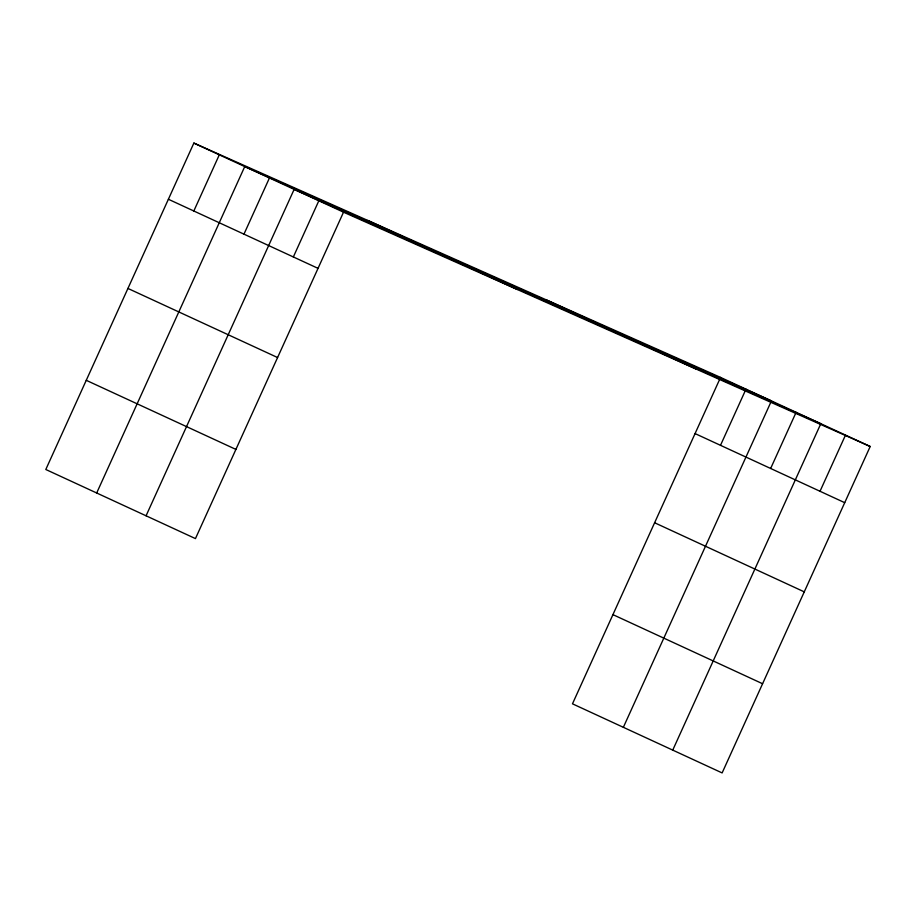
<?xml version="1.0" encoding="UTF-8"?>
<svg xmlns="http://www.w3.org/2000/svg" width="916" height="916" viewBox="0 0 916 916"><rect width="100%" height="100%" fill="white"/><g stroke="black" fill="none" stroke-linecap="round" stroke-linejoin="round"><path stroke-width="1.37" d="M720.548 377.403L193.871 143.079L45.8 469.496L195.451 538.597L343.523 212.18L870.2 446.504L722.129 772.921L572.477 703.82L720.548 377.403L870.2 446.504M193.826 211.001L219.302 154.827M96.684 492.991L244.744 166.575L771.432 400.899L623.361 727.304M243.965 234.153L269.441 177.979M146.068 515.788L294.139 189.383L820.816 423.707L672.745 750.112M293.349 256.961L318.825 200.787M720.503 445.325L745.99 389.151M770.642 468.477L796.118 412.303M820.026 491.274L845.502 435.1M546.737 300.082L696.4 369.182M367.671 220.412L517.322 289.513M193.871 143.079L343.523 212.18M695.061 433.577L844.724 502.678M168.384 199.253L318.035 268.354M654.608 522.75L804.271 591.862M127.931 288.437L277.582 357.538M612.93 614.636L762.581 683.737M86.253 380.312L235.904 449.413"/></g></svg>
